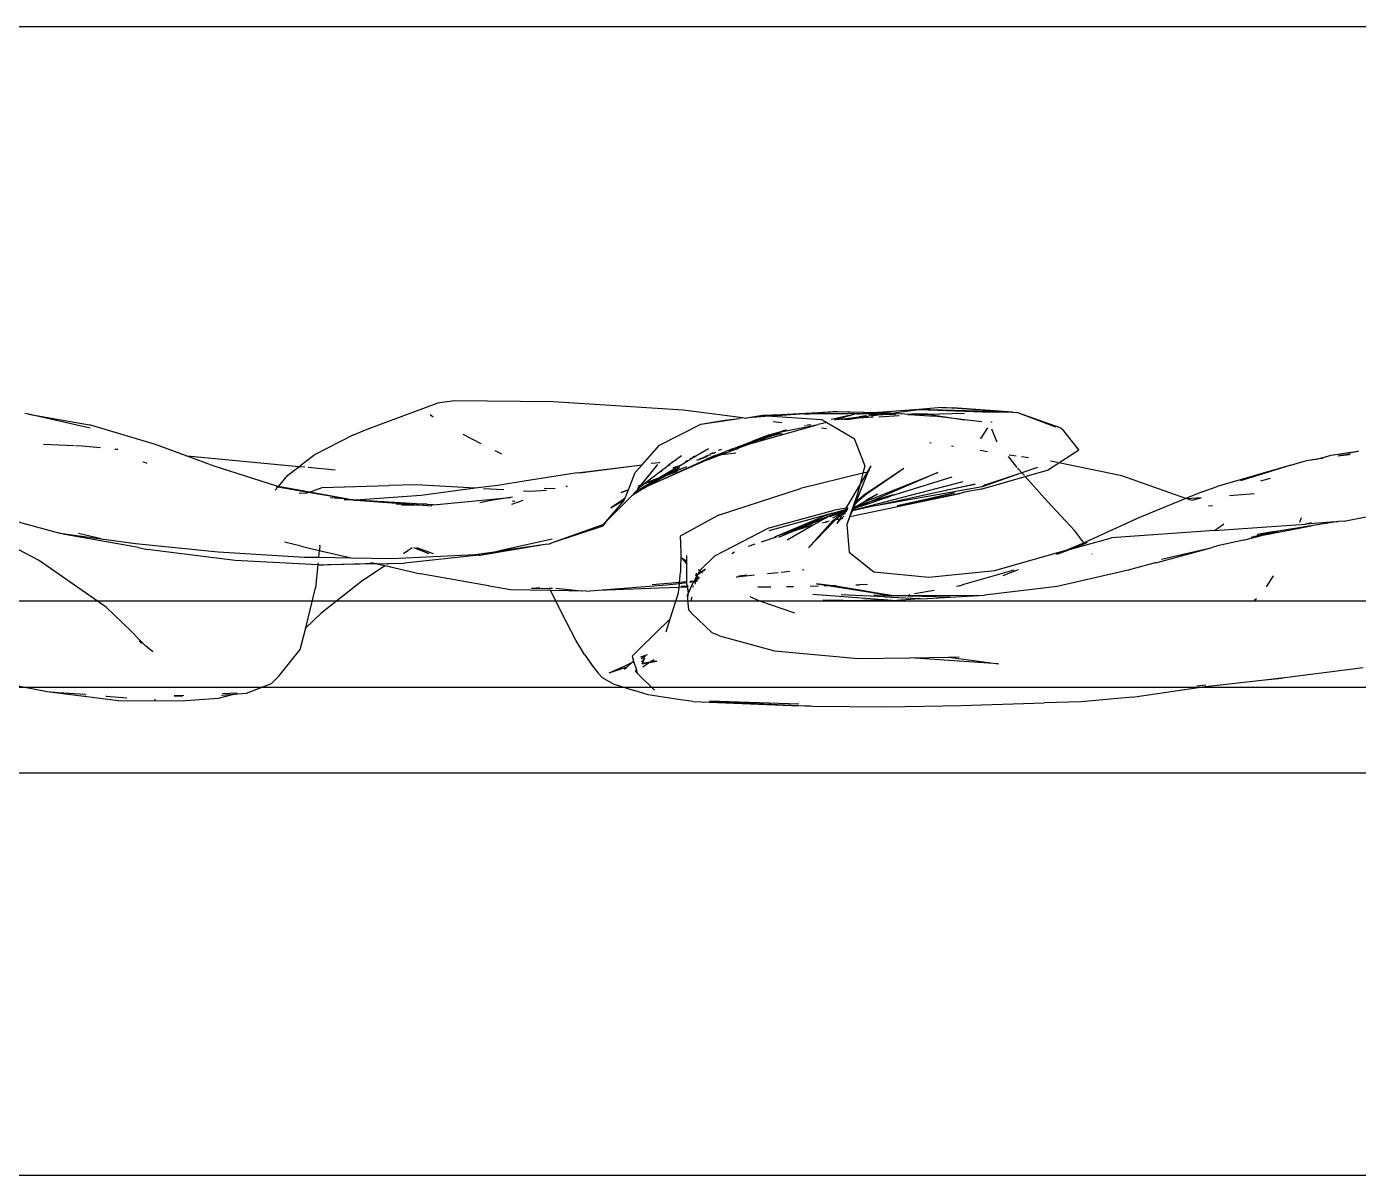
# Model space of a CAD drawing. Header units: millimetres. Extents: x -41292 to 298682, y -22072 to 33155.
# Drawn here: x 30328.4 to 30560.3, y -13759.4 to -13559.4 of the extents above; entities that cross this region are included whole.
import ezdxf

# ---------------------------------------------------------------- set-up
doc = ezdxf.new("R2010")
doc.units = ezdxf.units.MM
doc.layers.add('창호', color=4, linetype='Continuous')
doc.layers.add('틀', color=8, linetype='Continuous')

# ---------------------------------------------------------------- blocks, each defined once
blk = doc.blocks.new('rmfnasesx')
for p, q in [((57866.24, 1887.84), (57863.16, 1887.47)), ((57883.35, 1887.69), (57866.24, 1887.84)), ((57791.98, 1885.53), (57791.35, 1885.67)), ((57791.98, 1885.53), (57802.64, 1883.71)), ((57802.72, 1883.11), (57791.98, 1885.53)), ((57850.95, 1882.91), (57863.16, 1887.47)), ((57906.01, 1886.21), (57883.35, 1887.69)), ((57916.37, 1884.88), (57906.01, 1886.21)), ((57919.8, 1885.35), (57923.01, 1885.5)), ((57920.9, 1885.27), (57923.01, 1885.5)), ((57932.79, 1886), (57921.5, 1885.22)), ((57923.01, 1885.5), (57932.79, 1886)), ((57933.21, 1885.66), (57927.21, 1885.55)), ((57927.21, 1885.55), (57928.98, 1885.65)), ((57928.98, 1885.65), (57934.57, 1885.73)), ((57928.98, 1885.65), (57933.21, 1885.66)), ((57935.73, 1885.51), (57931.78, 1884.62)), ((57935.73, 1885.51), (57932.63, 1884.62)), ((57932.79, 1886), (57939.86, 1885.83)), ((57933.21, 1885.66), (57934.71, 1885.67)), ((57934.71, 1885.67), (57934.79, 1885.69)), ((57935.03, 1885.66), (57934.79, 1885.69)), ((57934.94, 1885.73), (57935.74, 1885.63)), ((57935.88, 1885.53), (57935.73, 1885.51)), ((57935.74, 1885.63), (57937.35, 1885.68)), ((57936.63, 1885.61), (57935.74, 1885.63)), ((57936.34, 1885.56), (57936.27, 1885.57)), ((57936.34, 1885.56), (57936.63, 1885.61)), ((57936.85, 1885.6), (57936.63, 1885.61)), ((57939.95, 1885.7), (57936.85, 1885.6)), ((57936.85, 1885.6), (57937.35, 1885.68)), ((57939.88, 1885.5), (57936.85, 1885.6)), ((57937.48, 1885.7), (57937.35, 1885.68)), ((57938.64, 1885.78), (57937.48, 1885.7)), ((57937.48, 1885.7), (57937.97, 1885.69)), ((57937.97, 1885.69), (57938.02, 1885.69)), ((57938.02, 1885.69), (57939.03, 1885.77)), ((57939.03, 1885.77), (57938.64, 1885.78)), ((57939.15, 1885.77), (57939.03, 1885.77)), ((57939.28, 1885.78), (57939.15, 1885.77)), ((57939.31, 1885.79), (57939.28, 1885.78)), ((57939.43, 1885.79), (57939.31, 1885.79)), ((57939.86, 1885.83), (57939.43, 1885.79)), ((57939.88, 1885.5), (57939.79, 1885.46)), ((57939.94, 1885.83), (57939.86, 1885.83)), ((57939.92, 1885.51), (57939.88, 1885.5)), ((57939.92, 1885.51), (57940.13, 1885.5)), ((57947.01, 1886.36), (57939.94, 1885.83)), ((57940.81, 1885.81), (57939.94, 1885.83)), ((57941.02, 1885.64), (57939.95, 1885.7)), ((57940.13, 1885.5), (57941.02, 1885.64)), ((57940.32, 1885.46), (57940.13, 1885.5)), ((57940.32, 1885.46), (57940.48, 1885.49)), ((57940.48, 1885.49), (57940.57, 1885.47)), ((57940.57, 1885.47), (57940.69, 1885.48)), ((57940.78, 1885.48), (57940.69, 1885.48)), ((57940.78, 1885.48), (57941.17, 1885.63)), ((57942.09, 1885.72), (57940.81, 1885.81)), ((57941.83, 1885.6), (57940.97, 1885.47)), ((57942.45, 1885.5), (57940.97, 1885.47)), ((57941.17, 1885.63), (57941.02, 1885.64)), ((57941.27, 1885.63), (57941.17, 1885.63)), ((57941.44, 1885.69), (57941.27, 1885.63)), ((57941.41, 1885.62), (57941.27, 1885.63)), ((57941.54, 1885.67), (57941.41, 1885.62)), ((57941.64, 1885.65), (57941.54, 1885.67)), ((57941.64, 1885.65), (57941.83, 1885.6)), ((57941.83, 1885.6), (57941.86, 1885.6)), ((57941.86, 1885.6), (57941.91, 1885.6)), ((57941.91, 1885.6), (57941.96, 1885.59)), ((57942.09, 1885.72), (57942.24, 1885.74)), ((57942.24, 1885.74), (57947.01, 1886.36)), ((57942.24, 1885.74), (57944.07, 1885.59)), ((57942.54, 1885.49), (57942.45, 1885.5)), ((57945.12, 1885.51), (57944.07, 1885.59)), ((57946.38, 1885.57), (57945.12, 1885.51)), ((57945.12, 1885.51), (57946.31, 1885.43)), ((57946.31, 1885.43), (57948.52, 1885.55)), ((57948.52, 1885.55), (57946.38, 1885.57)), ((57951.04, 1886.69), (57947.01, 1886.36)), ((57963.4, 1885.88), (57947.01, 1886.36)), ((57947.01, 1886.36), (57958.2, 1885.96)), ((57948.52, 1885.55), (57954.97, 1885.7)), ((57948.52, 1885.55), (57955.02, 1884.58)), ((57963.4, 1885.88), (57951.04, 1886.69)), ((57951.04, 1886.69), (57952.95, 1886.67)), ((57963.4, 1885.88), (57952.95, 1886.67)), ((57958.2, 1885.96), (57963.4, 1885.88)), ((57963.4, 1885.88), (57964.24, 1885.85)), ((57964.24, 1885.85), (57970.85, 1883.36)), ((57964.24, 1885.85), (57971.78, 1883.16)), ((57814.13, 1880.24), (57802.64, 1883.71)), ((57861.95, 1885.46), (57862.44, 1885.05)), ((57901.89, 1880.14), (57909.05, 1883.78)), ((57909.05, 1883.78), (57915.75, 1884.76)), ((57909.05, 1883.78), (57913.26, 1884.47)), ((57913.26, 1884.47), (57915.75, 1884.76)), ((57916.37, 1884.88), (57915.75, 1884.76)), ((57916.6, 1884.85), (57916.37, 1884.88)), ((57916.6, 1884.85), (57917.35, 1884.94)), ((57917.01, 1884.8), (57916.95, 1884.81)), ((57917.35, 1884.94), (57919.8, 1885.35)), ((57917.35, 1884.94), (57919.51, 1885.12)), ((57918.01, 1880.49), (57929.52, 1883.76)), ((57919.51, 1885.12), (57920.9, 1885.27)), ((57921.5, 1885.22), (57919.51, 1885.12)), ((57919.8, 1885.35), (57920.9, 1885.27)), ((57920.9, 1885.27), (57921.5, 1885.22)), ((57921.5, 1885.22), (57930.08, 1884.61)), ((57923.16, 1884.01), (57921.68, 1884.2)), ((57923.33, 1882.51), (57929.52, 1883.76)), ((57927.27, 1883.49), (57927.12, 1883.51)), ((57927.96, 1883.67), (57927.47, 1883.54)), ((57927.96, 1883.67), (57928.07, 1883.69)), ((57928.07, 1883.69), (57928.25, 1883.73)), ((57930.99, 1884.08), (57929.52, 1883.76)), ((57930.08, 1884.61), (57930.99, 1884.08)), ((57930.99, 1884.08), (57935.8, 1881.31)), ((57932.34, 1884.62), (57932.52, 1884.62)), ((57932.52, 1884.62), (57932.58, 1884.64)), ((57932.63, 1884.62), (57932.58, 1884.64)), ((57932.63, 1884.62), (57934.33, 1884.8)), ((57933.51, 1884.62), (57934.33, 1884.8)), ((57934.06, 1884.63), (57935.6, 1884.87)), ((57934.33, 1884.8), (57934.39, 1884.81)), ((57934.39, 1884.81), (57936.65, 1885.1)), ((57934.39, 1884.81), (57937, 1885.09)), ((57934.39, 1884.81), (57935.6, 1884.87)), ((57934.53, 1884.62), (57934.43, 1884.63)), ((57934.53, 1884.62), (57936.55, 1884.92)), ((57935.98, 1884.89), (57934.53, 1884.62)), ((57935.6, 1884.87), (57936.65, 1885.1)), ((57935.6, 1884.87), (57935.98, 1884.89)), ((57937, 1885.09), (57935.98, 1884.89)), ((57935.98, 1884.89), (57936.55, 1884.92)), ((57936.55, 1884.92), (57938.28, 1885.17)), ((57936.55, 1884.92), (57939.06, 1885.05)), ((57936.65, 1885.1), (57937.76, 1885.25)), ((57937.73, 1885.25), (57936.65, 1885.1)), ((57937, 1885.09), (57937.44, 1885.13)), ((57937.76, 1885.25), (57937.44, 1885.13)), ((57938.06, 1885.2), (57937.76, 1885.25)), ((57938.45, 1885.3), (57938.32, 1885.32)), ((57939.05, 1885.41), (57938.45, 1885.3)), ((57938.86, 1885.25), (57938.72, 1885.27)), ((57938.86, 1885.25), (57940.32, 1885.46)), ((57939.13, 1885.42), (57939.05, 1885.41)), ((57939.36, 1885.45), (57939.13, 1885.42)), ((57939.79, 1885.46), (57939.36, 1885.45)), ((57940.08, 1885.1), (57943.6, 1885.29)), ((57940.97, 1885.47), (57940.78, 1885.48)), ((57942.96, 1885.41), (57940.97, 1885.47)), ((57946.31, 1885.43), (57949.78, 1885.19)), ((57955.02, 1884.58), (57949.78, 1885.19)), ((57958.01, 1884.2), (57955.02, 1884.58)), ((57958.99, 1883.17), (57957.84, 1881.38)), ((57959.65, 1884.21), (57959.57, 1884.09)), ((57959.74, 1884.08), (57959.78, 1884.19)), ((57971.97, 1882.93), (57971.78, 1883.16)), ((57848.49, 1881.89), (57841.66, 1878.39)), ((57848.49, 1881.89), (57850.95, 1882.91)), ((57867.61, 1882.05), (57870.78, 1880.44)), ((57920.95, 1881.6), (57915.38, 1879.79)), ((57922.18, 1882.19), (57917.96, 1880.78)), ((57920.97, 1881.93), (57917.96, 1880.78)), ((57920.95, 1881.6), (57919.41, 1881.02)), ((57920.95, 1881.6), (57922.86, 1882.33)), ((57923.03, 1882.14), (57920.95, 1881.6)), ((57920.97, 1881.93), (57921.23, 1881.98)), ((57921.23, 1881.98), (57921.4, 1882.03)), ((57921.4, 1882.03), (57923.48, 1882.65)), ((57921.4, 1882.03), (57922.18, 1882.19)), ((57922.18, 1882.19), (57922.65, 1882.34)), ((57923.48, 1882.65), (57922.65, 1882.34)), ((57922.65, 1882.34), (57923.33, 1882.51)), ((57923.03, 1882.14), (57923.21, 1882.2)), ((57923.33, 1882.51), (57923.84, 1882.74)), ((57923.84, 1882.74), (57923.48, 1882.65)), ((57923.84, 1882.74), (57924.06, 1882.79)), ((57930.98, 1883.01), (57930.07, 1883.13)), ((57935.8, 1881.31), (57937.65, 1876.56)), ((57957.84, 1881.38), (57957.64, 1881.3)), ((57960.63, 1880.76), (57959.73, 1882.91)), ((57971.97, 1882.93), (57972.04, 1882.9)), ((57974.65, 1879.64), (57972.04, 1882.9)), ((57799.96, 1880.01), (57794.6, 1880.24)), ((57801.34, 1879.95), (57800.16, 1880)), ((57804.52, 1879.65), (57801.34, 1879.95)), ((57807.52, 1879.37), (57807.02, 1879.41)), ((57819.64, 1878.23), (57814.13, 1880.24)), ((57873.2, 1879.21), (57874.35, 1878.62)), ((57898.86, 1876.73), (57901.89, 1880.14)), ((57908.23, 1878.26), (57910.4, 1879.55)), ((57911.23, 1878.69), (57910.67, 1878.58)), ((57910.99, 1878.73), (57911.08, 1878.78)), ((57911.08, 1878.78), (57911.49, 1878.82)), ((57911.62, 1878.88), (57911.49, 1878.82)), ((57911.62, 1878.36), (57913.51, 1879.08)), ((57911.97, 1878.4), (57913.51, 1879.08)), ((57912.15, 1879.27), (57912.75, 1879.45)), ((57915.28, 1879.46), (57912.71, 1878.49)), ((57912.71, 1878.49), (57915.17, 1878.8)), ((57913.92, 1879.24), (57913.51, 1879.08)), ((57914.58, 1879.49), (57913.92, 1879.24)), ((57913.92, 1879.24), (57915.28, 1879.46)), ((57914.58, 1879.49), (57915.38, 1879.79)), ((57915.44, 1879.66), (57914.58, 1879.49)), ((57915.28, 1879.46), (57915.31, 1879.48)), ((57918.01, 1880.49), (57915.31, 1879.48)), ((57915.31, 1879.48), (57915.66, 1879.54)), ((57915.38, 1879.79), (57917.96, 1880.78)), ((57915.38, 1879.79), (57918.01, 1880.49)), ((57949.21, 1880.51), (57948.97, 1880.55)), ((57953.09, 1879.92), (57952.73, 1879.97)), ((57959.02, 1879.01), (57957.7, 1879.21)), ((57960.7, 1880.66), (57960.63, 1880.76)), ((57971.42, 1877.08), (57974.93, 1879.35)), ((57974.93, 1879.35), (57974.65, 1879.64)), ((58018.87, 1878.4), (58023.5, 1879.1)), ((58020.03, 1878.26), (58021.98, 1878.54)), ((58021.98, 1878.54), (58020.31, 1878.35)), ((58021.61, 1878.73), (58023.5, 1879.1)), ((58023.31, 1879), (58021.61, 1878.73)), ((58022.14, 1878.6), (58021.98, 1878.54)), ((58023.5, 1879.1), (58023.66, 1879.13)), ((57811.91, 1877.23), (57812.39, 1877.1)), ((57812.39, 1877.1), (57812.57, 1877.03)), ((57819.64, 1878.23), (57819.3, 1878.26)), ((57824.34, 1876.51), (57819.64, 1878.23)), ((57839.08, 1876.39), (57819.64, 1878.23)), ((57835.24, 1873.01), (57824.34, 1876.51)), ((57837.13, 1874.9), (57839.08, 1876.39)), ((57839.08, 1876.39), (57839.48, 1876.7)), ((57840.12, 1876.3), (57839.08, 1876.39)), ((57839.48, 1876.7), (57841.66, 1878.39)), ((57845.42, 1875.8), (57840.69, 1876.24)), ((57887.55, 1875.35), (57898.86, 1876.73)), ((57887.93, 1875.34), (57898.86, 1876.73)), ((57897.66, 1875.39), (57898.86, 1876.73)), ((57898.42, 1872.83), (57901.57, 1876.78)), ((57898.72, 1873.28), (57901.57, 1876.78)), ((57899.59, 1872.96), (57905.35, 1876.54)), ((57900.41, 1876.93), (57900.49, 1876.99)), ((57900.49, 1876.99), (57901.88, 1877.12)), ((57901.56, 1873.81), (57909.09, 1877.13)), ((57901.56, 1873.81), (57907.56, 1876.56)), ((57901.76, 1875.37), (57903.36, 1876.59)), ((57901.88, 1877.12), (57901.94, 1877.18)), ((57905.35, 1876.54), (57902.18, 1874.65)), ((57903.36, 1876.59), (57903.46, 1876.67)), ((57903.36, 1876.59), (57903.62, 1876.66)), ((57904.46, 1877.43), (57903.46, 1876.67)), ((57903.46, 1876.67), (57903.73, 1876.75)), ((57903.96, 1875.35), (57906.62, 1876.4)), ((57904.28, 1876.21), (57904.17, 1876.16)), ((57905.35, 1876.54), (57904.28, 1876.21)), ((57904.52, 1877.47), (57904.46, 1877.43)), ((57904.49, 1877.45), (57904.46, 1877.43)), ((57904.49, 1877.45), (57904.52, 1877.47)), ((57904.54, 1877.41), (57904.49, 1877.45)), ((57904.52, 1877.47), (57904.77, 1877.66)), ((57904.52, 1877.47), (57904.6, 1877.46)), ((57904.6, 1877.46), (57904.63, 1877.48)), ((57904.77, 1877.66), (57904.86, 1877.68)), ((57904.86, 1877.68), (57905.68, 1878.35)), ((57905.35, 1876.54), (57906.98, 1877.51)), ((57906.38, 1877.36), (57906.98, 1877.51)), ((57906.98, 1877.51), (57907.52, 1877.83)), ((57907.2, 1877.81), (57907.12, 1877.76)), ((57907.2, 1877.81), (57907.23, 1877.79)), ((57907.23, 1877.79), (57907.32, 1877.82)), ((57907.32, 1877.82), (57907.52, 1877.83)), ((57907.89, 1878.05), (57907.52, 1877.83)), ((57907.89, 1878.05), (57907.53, 1877.98)), ((57907.56, 1876.56), (57910.93, 1878.1)), ((57909.09, 1877.13), (57907.56, 1876.56)), ((57908.07, 1878.16), (57907.72, 1878.09)), ((57907.89, 1878.05), (57908.07, 1878.16)), ((57907.94, 1878.21), (57908.23, 1878.26)), ((57908.07, 1878.16), (57908.23, 1878.26)), ((57909.81, 1877.99), (57908.31, 1877.5)), ((57910.11, 1878.16), (57908.78, 1877.72)), ((57912.71, 1878.49), (57909.09, 1877.13)), ((57909.09, 1877.13), (57911.97, 1878.4)), ((57909.61, 1878.1), (57909.64, 1878.11)), ((57909.64, 1878.11), (57910.11, 1878.16)), ((57910.01, 1878.28), (57910.82, 1878.49)), ((57910.11, 1878.16), (57910.18, 1878.17)), ((57910.18, 1878.17), (57910.26, 1878.21)), ((57911.62, 1878.36), (57910.93, 1878.1)), ((57911.62, 1878.36), (57911.97, 1878.4)), ((57911.97, 1878.4), (57912.71, 1878.49)), ((57937.65, 1876.56), (57937.3, 1875.26)), ((57938.68, 1876.57), (57938.02, 1875.44)), ((57938.28, 1875.5), (57938.68, 1876.57)), ((57964.18, 1876.26), (57962.66, 1878.19)), ((57963.97, 1878.25), (57962.79, 1878.43)), ((57966.11, 1877.92), (57964.9, 1878.11)), ((57967.69, 1876.24), (57965, 1875.31)), ((57969.43, 1875.8), (57971.42, 1877.08)), ((57970.85, 1877.2), (57969.94, 1877.34)), ((57971.22, 1877.12), (57970.85, 1877.2)), ((57982.4, 1874.79), (57971.42, 1877.08)), ((58011.84, 1876.65), (57998.98, 1872.94)), ((58011.84, 1876.65), (58003.05, 1873.92)), ((58011.84, 1876.65), (58014.57, 1877.49)), ((58014.57, 1877.49), (58017.05, 1877.9)), ((58014.57, 1877.49), (58016.61, 1877.78)), ((58016.76, 1877.8), (58017.39, 1877.89)), ((58017.05, 1877.9), (58018.87, 1878.4)), ((58017.68, 1877.99), (58017.05, 1877.9)), ((57835.51, 1872.96), (57837.13, 1874.9)), ((57887.55, 1875.35), (57878.29, 1873.85)), ((57896.47, 1872.39), (57897.66, 1875.39)), ((57901.62, 1874.32), (57897.66, 1871.96)), ((57901.62, 1874.32), (57899.14, 1873.38)), ((57899.33, 1873.52), (57901.76, 1875.37)), ((57899.33, 1873.52), (57902.18, 1874.65)), ((57902.99, 1874.83), (57899.62, 1872.93)), ((57902.18, 1874.65), (57901.62, 1874.32)), ((57902.26, 1875.53), (57901.76, 1875.37)), ((57903.11, 1874.88), (57902.99, 1874.83)), ((57904.95, 1875.57), (57903.11, 1874.88)), ((57903.87, 1875.32), (57903.11, 1874.88)), ((57903.87, 1875.32), (57903.96, 1875.35)), ((57905.42, 1876.17), (57903.96, 1875.35)), ((57937.3, 1875.26), (57926.42, 1872.62)), ((57936.1, 1870.28), (57938.24, 1875.49)), ((57938.02, 1875.44), (57936.8, 1873.37)), ((57937.3, 1875.26), (57936.8, 1873.37)), ((57938.02, 1875.44), (57937.3, 1875.26)), ((57937.42, 1871.45), (57944.44, 1876.15)), ((57937.58, 1870.29), (57950.34, 1875.4)), ((57937.9, 1871.65), (57944.44, 1876.15)), ((57938.08, 1875.45), (57938.02, 1875.44)), ((57938.28, 1875.5), (57938.24, 1875.49)), ((57950.34, 1875.4), (57938.51, 1870.25)), ((57952.79, 1874.6), (57942.1, 1871.25)), ((57957.9, 1872.5), (57965.55, 1874.69)), ((57965, 1875.31), (57958.04, 1872.9)), ((57965, 1875.31), (57958.69, 1873.21)), ((57964.42, 1875.96), (57964.29, 1876.13)), ((57965, 1875.31), (57964.42, 1875.96)), ((57965.42, 1874.84), (57965, 1875.31)), ((57965.55, 1874.69), (57969.43, 1875.8)), ((57969.43, 1870.34), (57965.55, 1874.69)), ((57993.53, 1870.87), (57982.4, 1874.79)), ((58008.2, 1874.35), (58006.55, 1873.88)), ((57834.97, 1872.32), (57835.39, 1872.82)), ((57835.39, 1872.82), (57835.13, 1872.86)), ((57835.51, 1872.96), (57835.24, 1873.01)), ((57835.39, 1872.82), (57835.51, 1872.96)), ((57840.71, 1871.91), (57835.39, 1872.82)), ((57840.9, 1871.97), (57835.51, 1872.96)), ((57840.36, 1871.78), (57839.14, 1871.72)), ((57840.36, 1871.78), (57840.71, 1871.91)), ((57840.71, 1871.91), (57840.9, 1871.97)), ((57847.68, 1870.72), (57840.71, 1871.91)), ((57840.9, 1871.97), (57843.15, 1872.77)), ((57847.68, 1870.72), (57840.9, 1871.97)), ((57843.15, 1872.77), (57854.77, 1873.12)), ((57859.55, 1873.21), (57854.77, 1873.12)), ((57869.77, 1872.63), (57859.55, 1873.21)), ((57869.77, 1872.63), (57860.36, 1871.4)), ((57873.65, 1873.1), (57869.77, 1872.63)), ((57874.75, 1872.35), (57871.23, 1872.55)), ((57874.08, 1873.2), (57873.65, 1873.1)), ((57874.1, 1873.17), (57873.65, 1873.1)), ((57878.29, 1873.85), (57874.08, 1873.2)), ((57879.34, 1872.09), (57878.2, 1872.15)), ((57882.17, 1872.26), (57879.34, 1872.09)), ((57883.72, 1872.56), (57881.82, 1872.62)), ((57885.58, 1873.06), (57885.79, 1872.96)), ((57895.22, 1871.9), (57896.47, 1872.39)), ((57896.46, 1872.37), (57895.22, 1871.9)), ((57895.91, 1871), (57896.46, 1872.37)), ((57896.46, 1872.37), (57896.47, 1872.39)), ((57897.24, 1871.52), (57898.82, 1872.49)), ((57897.54, 1871.83), (57897.24, 1871.52)), ((57898.82, 1872.49), (57897.54, 1871.83)), ((57897.54, 1871.83), (57897.66, 1871.96)), ((57897.66, 1871.96), (57897.96, 1872.26)), ((57897.96, 1872.26), (57898.42, 1872.83)), ((57898.24, 1872.7), (57897.96, 1872.26)), ((57898.06, 1872.56), (57898.24, 1872.7)), ((57898.45, 1872.95), (57898.09, 1872.69)), ((57898.65, 1873.19), (57898.2, 1873.03)), ((57898.22, 1873.09), (57898.72, 1873.28)), ((57898.24, 1872.7), (57898.45, 1872.95)), ((57898.24, 1872.7), (57898.42, 1872.83)), ((57898.42, 1872.83), (57899.14, 1873.38)), ((57898.45, 1872.95), (57898.65, 1873.19)), ((57898.65, 1873.19), (57898.72, 1873.28)), ((57898.82, 1872.49), (57899.13, 1872.68)), ((57899.13, 1872.68), (57899.59, 1872.96)), ((57899.62, 1872.93), (57899.13, 1872.68)), ((57899.14, 1873.38), (57899.33, 1873.52)), ((57899.62, 1872.93), (57901.56, 1873.81)), ((57912.13, 1867.94), (57926.42, 1872.62)), ((57936.8, 1873.37), (57934.34, 1869.19)), ((57935.05, 1867.72), (57954.18, 1871.75)), ((57954.68, 1873.75), (57935.48, 1868.78)), ((57936.8, 1873.37), (57936.3, 1871.47)), ((57936.46, 1870.43), (57937.9, 1871.65)), ((57936.74, 1870.73), (57937.9, 1871.65)), ((57937.9, 1871.65), (57937.42, 1871.45)), ((57939.85, 1871.64), (57937.58, 1870.29)), ((57939.85, 1871.64), (57937.92, 1870.6)), ((57956.87, 1873.33), (57939.48, 1869.59)), ((57958.04, 1872.9), (57939.48, 1869.59)), ((57943.26, 1869.62), (57953.26, 1871.85)), ((57953.26, 1871.85), (57943.79, 1869.66)), ((57954.18, 1871.75), (57943.79, 1869.66)), ((57951.7, 1872.29), (57956.87, 1873.33)), ((57955.31, 1871.99), (57954.18, 1871.75)), ((57957.9, 1872.5), (57955.31, 1871.99)), ((57958.63, 1873.21), (57958.04, 1872.9)), ((57958.69, 1873.21), (57958.63, 1873.21)), ((57996.37, 1872.04), (57993.53, 1870.87)), ((57996.37, 1872.04), (57998.98, 1872.94)), ((58005.42, 1871.69), (58001.12, 1871.35)), ((57845.45, 1870.89), (57844.56, 1870.95)), ((57845.45, 1870.89), (57845.38, 1870.83)), ((57847.68, 1870.72), (57845.45, 1870.89)), ((57847.11, 1870.58), (57847.02, 1870.6)), ((57848.21, 1870.6), (57847.11, 1870.58)), ((57847.75, 1870.71), (57847.68, 1870.72)), ((57848.24, 1870.62), (57847.75, 1870.71)), ((57848.24, 1870.62), (57848.21, 1870.6)), ((57848.41, 1870.61), (57848.24, 1870.62)), ((57848.45, 1870.61), (57848.41, 1870.61)), ((57848.51, 1870.59), (57848.45, 1870.61)), ((57848.66, 1870.58), (57848.51, 1870.59)), ((57849.05, 1870.62), (57848.66, 1870.58)), ((57848.66, 1870.58), (57849, 1870.57)), ((57860.36, 1871.4), (57849, 1870.57)), ((57849, 1870.57), (57858.4, 1869.86)), ((57860.57, 1869.85), (57849, 1870.57)), ((57856.31, 1869.83), (57856.03, 1869.86)), ((57858.4, 1869.86), (57856.31, 1869.83)), ((57856.96, 1869.77), (57860.02, 1869.74)), ((57858.4, 1869.86), (57860.02, 1869.74)), ((57860.02, 1869.74), (57862.25, 1869.57)), ((57861.42, 1869.86), (57860.57, 1869.85)), ((57862.15, 1869.76), (57860.57, 1869.85)), ((57862.51, 1869.77), (57862.15, 1869.76)), ((57862.51, 1869.77), (57875.8, 1871.03)), ((57872.57, 1870.5), (57870.57, 1870.13)), ((57875.8, 1871.03), (57872.57, 1870.5)), ((57875.8, 1871.03), (57875.94, 1871.05)), ((57876.28, 1871.11), (57875.94, 1871.05)), ((57876.14, 1869.88), (57878.15, 1870.56)), ((57876.24, 1870.39), (57876.55, 1870.47)), ((57876.6, 1870.38), (57876.71, 1870.41)), ((57892.19, 1866.4), (57895.7, 1870.48)), ((57892.78, 1867), (57897.24, 1871.52)), ((57892.78, 1867), (57895.7, 1870.48)), ((57893.43, 1869.21), (57895.91, 1871)), ((57895.84, 1870.83), (57893.43, 1869.21)), ((57893.43, 1869.21), (57895.74, 1870.61)), ((57895.7, 1870.48), (57895.74, 1870.61)), ((57895.74, 1870.61), (57895.84, 1870.83)), ((57895.84, 1870.83), (57895.91, 1871)), ((57934.76, 1869.25), (57934.34, 1869.19)), ((57936.3, 1871.47), (57934.48, 1866.34)), ((57938.78, 1869.47), (57935.46, 1868.73)), ((57936.54, 1869.4), (57935.56, 1868.97)), ((57935.63, 1869.13), (57935.93, 1869.87)), ((57936.26, 1869.5), (57935.63, 1869.13)), ((57935.63, 1869.13), (57936.54, 1869.4)), ((57936.46, 1870.43), (57935.93, 1869.87)), ((57935.93, 1869.87), (57936, 1870.04)), ((57936, 1870.04), (57936.46, 1870.43)), ((57936, 1870.04), (57936.06, 1870.19)), ((57936.06, 1870.19), (57936.74, 1870.73)), ((57936.06, 1870.19), (57936.1, 1870.28)), ((57937.42, 1871.45), (57936.1, 1870.28)), ((57937.11, 1869.64), (57936.26, 1869.5)), ((57936.48, 1869.63), (57936.26, 1869.5)), ((57936.74, 1870.73), (57936.46, 1870.43)), ((57937.58, 1870.29), (57936.48, 1869.63)), ((57938.51, 1870.25), (57936.48, 1869.63)), ((57936.54, 1869.4), (57937.45, 1869.7)), ((57937.11, 1869.64), (57936.54, 1869.4)), ((57937.42, 1871.45), (57936.74, 1870.73)), ((57938.51, 1870.25), (57937.11, 1869.64)), ((57937.45, 1869.7), (57937.11, 1869.64)), ((57937.64, 1869.73), (57937.45, 1869.7)), ((57937.64, 1869.73), (57942.1, 1871.25)), ((57942.57, 1871.49), (57938.51, 1870.25)), ((57939.48, 1869.59), (57938.78, 1869.47)), ((57943.79, 1869.66), (57943.66, 1869.65)), ((57969.43, 1870.34), (57974.2, 1865.2)), ((57993.53, 1870.87), (57985.47, 1867.54)), ((57993.77, 1870.79), (57993.53, 1870.87)), ((57996.21, 1870.97), (57993.77, 1870.79)), ((57994.59, 1870.49), (57993.77, 1870.79)), ((57996.07, 1870.91), (57994.59, 1870.49)), ((57997.51, 1869.59), (57998.16, 1869.62)), ((57787.42, 1867.57), (57797.45, 1864.84)), ((57892.04, 1866.12), (57892.78, 1867)), ((57892.19, 1866.4), (57892.78, 1867)), ((57912.13, 1867.94), (57905.48, 1864.31)), ((57920.95, 1865.29), (57931.9, 1868.3)), ((57920.97, 1865.76), (57932.27, 1868.84)), ((57921.98, 1864.19), (57930.91, 1867.95)), ((57930.85, 1867.5), (57925.08, 1865.1)), ((57930.91, 1867.95), (57927.52, 1866.34)), ((57927.52, 1866.34), (57931.4, 1867.82)), ((57932.09, 1867.02), (57927.81, 1862.27)), ((57928.8, 1866.33), (57930.85, 1867.5)), ((57930.7, 1866.8), (57931.42, 1866.95)), ((57930.85, 1867.5), (57931.4, 1867.82)), ((57930.91, 1867.95), (57931.01, 1867.97)), ((57931.01, 1867.97), (57931.06, 1867.98)), ((57931.06, 1867.98), (57931.1, 1868)), ((57931.3, 1868.06), (57931.1, 1868)), ((57932.16, 1868.29), (57931.3, 1868.06)), ((57931.4, 1867.82), (57931.41, 1867.86)), ((57931.59, 1867.89), (57931.41, 1867.86)), ((57931.54, 1867.72), (57931.5, 1867.75)), ((57931.54, 1867.72), (57931.57, 1867.74)), ((57931.57, 1867.74), (57931.91, 1867.85)), ((57931.59, 1867.89), (57932.84, 1868.41)), ((57932.6, 1868.11), (57931.59, 1867.89)), ((57931.9, 1868.3), (57932.56, 1868.44)), ((57933.63, 1868.3), (57931.91, 1867.85)), ((57931.91, 1867.85), (57932.6, 1868.11)), ((57933.63, 1868.3), (57932, 1867.42)), ((57932.09, 1867.02), (57932.28, 1867.13)), ((57932.54, 1867.12), (57932.09, 1867.02)), ((57932.14, 1866.76), (57932.09, 1867.02)), ((57932.54, 1867.12), (57932.14, 1866.76)), ((57932.56, 1868.44), (57932.16, 1868.29)), ((57932.84, 1868.41), (57932.16, 1868.29)), ((57934.34, 1869.19), (57932.27, 1868.84)), ((57932.28, 1867.13), (57933.83, 1868.4)), ((57933.13, 1867.64), (57932.28, 1867.13)), ((57932.28, 1867.13), (57932.64, 1867.21)), ((57933.21, 1867.26), (57932.54, 1867.12)), ((57932.64, 1867.21), (57932.54, 1867.12)), ((57934.14, 1868.91), (57932.56, 1868.44)), ((57932.56, 1868.44), (57933.35, 1868.6)), ((57932.6, 1868.11), (57933.93, 1868.49)), ((57932.64, 1867.21), (57932.67, 1867.21)), ((57933.13, 1867.64), (57932.67, 1867.21)), ((57932.67, 1867.21), (57933.26, 1867.34)), ((57933.54, 1867.33), (57932.78, 1866.53)), ((57933.21, 1867.26), (57932.78, 1866.53)), ((57932.91, 1868.42), (57932.84, 1868.41)), ((57932.93, 1868.43), (57932.91, 1868.42)), ((57932.93, 1868.43), (57934.06, 1868.7)), ((57934.01, 1868.62), (57932.93, 1868.43)), ((57932.93, 1868.43), (57933.35, 1868.6)), ((57933.27, 1867.72), (57933.13, 1867.64)), ((57933.26, 1867.34), (57933.21, 1867.26)), ((57933.54, 1867.33), (57933.21, 1867.26)), ((57933.6, 1867.92), (57933.26, 1867.34)), ((57933.26, 1867.34), (57933.61, 1867.41)), ((57933.69, 1868.08), (57933.27, 1867.72)), ((57933.6, 1867.92), (57933.27, 1867.72)), ((57933.35, 1868.6), (57934.14, 1868.91)), ((57933.35, 1868.6), (57934.06, 1868.7)), ((57933.61, 1867.41), (57933.54, 1867.33)), ((57933.76, 1867.38), (57933.54, 1867.33)), ((57934.26, 1868.31), (57933.6, 1867.92)), ((57933.69, 1868.08), (57933.6, 1867.92)), ((57933.99, 1867.81), (57933.61, 1867.41)), ((57933.61, 1867.41), (57933.8, 1867.45)), ((57933.83, 1868.4), (57933.63, 1868.3)), ((57933.69, 1868.08), (57934.5, 1868.77)), ((57933.77, 1868.2), (57933.69, 1868.08)), ((57934.59, 1868.94), (57933.77, 1868.2)), ((57933.93, 1868.49), (57933.77, 1868.2)), ((57933.83, 1868.4), (57933.93, 1868.49)), ((57933.93, 1868.49), (57933.96, 1868.54)), ((57933.96, 1868.54), (57934.01, 1868.55)), ((57934.06, 1868.7), (57934.01, 1868.62)), ((57934.12, 1868.64), (57934.01, 1868.62)), ((57934.01, 1868.55), (57934.12, 1868.64)), ((57934.01, 1868.62), (57934.01, 1868.55)), ((57934.06, 1868.7), (57934.08, 1868.75)), ((57934.14, 1868.91), (57934.08, 1868.75)), ((57934.08, 1868.75), (57934.26, 1868.75)), ((57934.12, 1868.64), (57934.26, 1868.75)), ((57934.14, 1868.91), (57934.2, 1868.94)), ((57934.34, 1869.19), (57934.2, 1868.94)), ((57934.2, 1868.94), (57934.7, 1869.14)), ((57934.67, 1869.07), (57934.2, 1868.94)), ((57934.67, 1869.07), (57934.26, 1868.75)), ((57935.05, 1867.72), (57934.48, 1866.34)), ((57935.05, 1867.72), (57935.46, 1868.73)), ((57935.46, 1868.73), (57935.48, 1868.78)), ((57935.48, 1868.78), (57935.56, 1868.97)), ((57935.63, 1869.13), (57935.56, 1868.97)), ((57985.47, 1867.54), (57976.09, 1863.27)), ((58013.36, 1866.74), (58013.68, 1867.56)), ((58021.1, 1866.93), (58020.09, 1866.85)), ((58021.1, 1866.93), (58031.62, 1869.02)), ((57798.34, 1864.61), (57797.45, 1864.84)), ((57797.45, 1864.84), (57804.66, 1863.85)), ((57811.12, 1862.33), (57798.34, 1864.61)), ((57804.66, 1863.85), (57800.69, 1864.78)), ((57883.26, 1863.17), (57892.19, 1866.4)), ((57883.26, 1863.17), (57892.04, 1866.12)), ((57892.04, 1866.12), (57892.19, 1866.4)), ((57920.97, 1865.76), (57911.43, 1860.84)), ((57921.98, 1864.19), (57927.52, 1866.34)), ((57927.52, 1866.34), (57922.58, 1864.06)), ((57925.08, 1865.1), (57922.58, 1864.06)), ((57924.13, 1863.66), (57928.55, 1866.19)), ((57927.79, 1866.01), (57925.08, 1865.1)), ((57927.98, 1866.06), (57927.79, 1866.01)), ((57927.81, 1862.27), (57932.14, 1866.76)), ((57927.98, 1866.06), (57928.8, 1866.33)), ((57928.55, 1866.19), (57927.98, 1866.06)), ((57928.55, 1866.19), (57928.8, 1866.33)), ((57931.24, 1866.8), (57930.22, 1866.57)), ((57934.48, 1866.34), (57934.93, 1861.52)), ((57975.77, 1863.13), (57974.2, 1865.2)), ((57998.55, 1865.27), (57980.59, 1864.03)), ((57998.55, 1865.27), (58000.07, 1866.41)), ((57998.55, 1865.27), (58007.65, 1865.9)), ((58000.07, 1866.41), (58000.13, 1866.43)), ((58008.69, 1865.03), (58004.89, 1864.09)), ((58008.69, 1865.03), (58005.96, 1864.59)), ((58006.94, 1864.49), (58015.38, 1866.1)), ((58006.94, 1864.49), (58009.59, 1865.18)), ((58007.65, 1865.9), (58014.36, 1866.41)), ((58009.59, 1865.18), (58008.69, 1865.03)), ((58015.38, 1866.1), (58009.59, 1865.18)), ((58018.8, 1866.76), (58014.36, 1866.41)), ((58014.36, 1866.41), (58015.44, 1866.7)), ((58020.04, 1866.85), (58015.38, 1866.1)), ((58018.8, 1866.76), (58018.93, 1866.78)), ((58018.93, 1866.78), (58020.04, 1866.85)), ((58020.09, 1866.85), (58020.04, 1866.85)), ((57793.71, 1860.12), (57785.57, 1864.35)), ((57804.66, 1863.85), (57810.65, 1863.02)), ((57810.65, 1863.02), (57825.02, 1861.58)), ((57811.12, 1862.33), (57812.68, 1861.95)), ((57839.45, 1862.53), (57836.57, 1863.25)), ((57839.45, 1862.53), (57842.63, 1861.8)), ((57842.71, 1862.6), (57842.64, 1861.87)), ((57842.71, 1862.6), (57842.71, 1862.72)), ((57857.27, 1861.29), (57858.81, 1862.31)), ((57859.03, 1862.32), (57861.73, 1861.31)), ((57859.57, 1862.34), (57862.45, 1861.31)), ((57870.93, 1861.04), (57881.96, 1862.88)), ((57883.19, 1863.77), (57873.99, 1861.72)), ((57873.99, 1861.72), (57881.96, 1862.88)), ((57881.96, 1862.88), (57882.72, 1862.99)), ((57882.72, 1862.99), (57882.82, 1863.03)), ((57882.82, 1863.03), (57882.88, 1863.04)), ((57882.88, 1863.04), (57883.26, 1863.17)), ((57905.48, 1864.31), (57905.6, 1861.6)), ((57918.49, 1862.89), (57917.33, 1862.5)), ((57922.22, 1864.14), (57919.59, 1863.25)), ((57972.68, 1861.85), (57975.77, 1863.13)), ((57973.67, 1862.12), (57980.59, 1864.03)), ((57975.89, 1862.97), (57973.67, 1862.12)), ((57975.77, 1863.13), (57976.09, 1863.27)), ((57975.89, 1862.97), (57975.77, 1863.13)), ((57976.36, 1863.19), (57975.89, 1862.97)), ((57988.32, 1859.68), (57998.1, 1862.35)), ((57989.32, 1860.32), (57998.1, 1862.35)), ((57999.03, 1862.6), (57998.1, 1862.35)), ((58003.57, 1863.61), (57999.03, 1862.6)), ((58003.57, 1863.61), (58006.94, 1864.49)), ((58004.89, 1864.09), (58006.94, 1864.49)), ((57805.53, 1851.94), (57793.71, 1860.12)), ((57827.97, 1860.04), (57812.68, 1861.95)), ((57825.02, 1861.58), (57840.06, 1860.66)), ((57842.37, 1859.29), (57827.97, 1860.04)), ((57840.06, 1860.66), (57842.51, 1860.62)), ((57842.63, 1861.8), (57842.51, 1860.62)), ((57842.51, 1860.62), (57848.16, 1860.53)), ((57842.63, 1861.8), (57848.16, 1860.53)), ((57848.16, 1860.53), (57855.27, 1860.41)), ((57855.27, 1860.41), (57869.78, 1861.1)), ((57870.39, 1860.98), (57857.47, 1859.6)), ((57869.78, 1861.1), (57873.9, 1861.7)), ((57870.39, 1860.98), (57870.73, 1860.99)), ((57870.73, 1860.99), (57870.93, 1861.04)), ((57873.9, 1861.7), (57870.93, 1861.04)), ((57873.9, 1861.7), (57873.99, 1861.72)), ((57905.6, 1861.6), (57905.51, 1858.05)), ((57906.62, 1859.88), (57905.79, 1860.48)), ((57905.79, 1860.48), (57906.62, 1859.44)), ((57906.62, 1859.88), (57906.61, 1860.92)), ((57911.43, 1860.84), (57909.05, 1858.47)), ((57914.47, 1861.27), (57914.93, 1861.56)), ((57934.93, 1861.52), (57939.19, 1858.09)), ((57960.3, 1858.33), (57970.19, 1861.17)), ((57970.19, 1861.17), (57972.68, 1861.85)), ((57971.03, 1861.17), (57972.68, 1861.85)), ((57973.67, 1862.12), (57971.26, 1861.17)), ((57972.68, 1861.85), (57973.67, 1862.12)), ((57977.25, 1861.17), (57977.23, 1861.2)), ((57842.37, 1859.29), (57841.96, 1855.29)), ((57842.64, 1859.27), (57842.37, 1859.29)), ((57842.41, 1859.68), (57842.38, 1859.33)), ((57852.57, 1859.52), (57842.64, 1859.27)), ((57842.64, 1859.27), (57844.04, 1859.37)), ((57844.04, 1859.37), (57852.57, 1859.52)), ((57850.31, 1856.72), (57854.05, 1859.18)), ((57851.62, 1859.73), (57852.57, 1859.52)), ((57852.57, 1859.52), (57852.66, 1859.5)), ((57852.66, 1859.5), (57854.62, 1859.55)), ((57852.66, 1859.5), (57854.05, 1859.18)), ((57854.05, 1859.18), (57860.27, 1857.75)), ((57854.45, 1859.44), (57854.62, 1859.55)), ((57854.62, 1859.55), (57854.71, 1859.61)), ((57854.62, 1859.55), (57857.47, 1859.6)), ((57872.08, 1855.64), (57860.27, 1857.75)), ((57905.36, 1856.29), (57905.51, 1858.05)), ((57906.62, 1859.44), (57906.62, 1859.88)), ((57906.64, 1856.4), (57906.62, 1859.44)), ((57908.22, 1857.87), (57908.41, 1857.5)), ((57908.89, 1858.24), (57908.47, 1857.62)), ((57908.47, 1857.62), (57909.16, 1858.04)), ((57908.89, 1858.24), (57908.62, 1858.44)), ((57909.05, 1858.47), (57908.89, 1858.24)), ((57909.16, 1858.04), (57908.89, 1858.24)), ((57909.86, 1858.55), (57909.16, 1858.04)), ((57909.16, 1858.04), (57909.76, 1858.4)), ((57909.39, 1857.88), (57909.16, 1858.04)), ((57922.53, 1857.93), (57920.66, 1857.73)), ((57924.57, 1858.15), (57923.06, 1857.98)), ((57926.83, 1858.39), (57926.77, 1858.39)), ((57926.99, 1858.41), (57926.89, 1858.4)), ((57939.19, 1858.09), (57948.8, 1857.17)), ((57948.8, 1857.17), (57960.3, 1858.33)), ((57963.56, 1858.4), (57954.67, 1855.81)), ((57964.31, 1858.42), (57961.67, 1857.37)), ((57983.49, 1858.38), (57971.12, 1855.53)), ((57988.2, 1859.66), (57983.49, 1858.38)), ((57988.32, 1859.68), (57988.2, 1859.66)), ((57850.31, 1856.72), (57842.9, 1850.84)), ((57872.28, 1855.59), (57872.08, 1855.64)), ((57875.94, 1854.95), (57872.28, 1855.59)), ((57891.17, 1854.87), (57903.07, 1855.81)), ((57900.59, 1855.88), (57905.36, 1856.29)), ((57901.82, 1855.29), (57905.28, 1855.41)), ((57903.07, 1855.81), (57905.34, 1856.08)), ((57905.19, 1854.43), (57905.28, 1855.41)), ((57905.28, 1855.41), (57905.34, 1856.08)), ((57905.28, 1855.41), (57906.7, 1855.47)), ((57905.34, 1856.08), (57905.36, 1856.29)), ((57905.34, 1856.08), (57906.64, 1856.24)), ((57905.36, 1856.29), (57906.64, 1856.4)), ((57906.7, 1855.51), (57905.64, 1855.52)), ((57906.64, 1856.24), (57906.64, 1856.4)), ((57906.65, 1855.83), (57906.64, 1856.24)), ((57906.65, 1855.83), (57906.7, 1855.51)), ((57906.77, 1855.55), (57906.7, 1855.51)), ((57906.7, 1855.51), (57906.77, 1855.51)), ((57906.7, 1855.51), (57906.7, 1855.47)), ((57906.7, 1855.47), (57906.82, 1854.72)), ((57906.7, 1855.47), (57906.77, 1855.47)), ((57906.76, 1855.79), (57906.77, 1855.55)), ((57906.77, 1855.55), (57906.77, 1855.51)), ((57906.77, 1855.51), (57906.77, 1855.47)), ((57906.77, 1855.47), (57906.82, 1854.72)), ((57906.85, 1854.23), (57907.75, 1856.21)), ((57907.11, 1856.29), (57907.88, 1856.38)), ((57907.22, 1856.45), (57907.94, 1856.51)), ((57907.64, 1855.5), (57907.76, 1855.5)), ((57907.81, 1855.58), (57907.66, 1855.57)), ((57907.81, 1856.25), (57907.75, 1856.21)), ((57907.81, 1856.25), (57907.99, 1856.4)), ((57907.88, 1856.38), (57907.81, 1856.25)), ((57907.94, 1856.51), (57907.88, 1856.38)), ((57907.88, 1856.38), (57907.99, 1856.4)), ((57908.32, 1857.31), (57907.94, 1856.51)), ((57907.94, 1856.51), (57908.15, 1856.53)), ((57907.99, 1856.4), (57908.15, 1856.53)), ((57907.99, 1856.4), (57908.19, 1856.42)), ((57908.06, 1857.64), (57908.32, 1857.31)), ((57908.08, 1855.96), (57908.19, 1856.42)), ((57908.15, 1856.53), (57908.21, 1856.54)), ((57908.19, 1856.42), (57908.21, 1856.54)), ((57908.19, 1856.42), (57908.41, 1856.45)), ((57908.21, 1856.54), (57908.23, 1856.59)), ((57908.21, 1856.54), (57908.49, 1856.56)), ((57908.23, 1856.59), (57908.38, 1857.24)), ((57908.23, 1856.59), (57908.63, 1856.92)), ((57908.43, 1857.46), (57908.32, 1857.31)), ((57908.32, 1857.31), (57908.38, 1857.24)), ((57908.38, 1857.24), (57908.43, 1857.46)), ((57908.38, 1857.24), (57908.63, 1856.92)), ((57908.41, 1857.5), (57908.47, 1857.62)), ((57908.41, 1857.5), (57908.43, 1857.46)), ((57908.43, 1857.46), (57908.69, 1856.97)), ((57908.63, 1856.92), (57908.69, 1856.97)), ((57908.63, 1856.92), (57908.69, 1856.85)), ((57908.69, 1856.97), (57908.88, 1857.13)), ((57908.69, 1856.97), (57908.73, 1856.9)), ((57915.23, 1857.14), (57915.31, 1857.15)), ((57918.43, 1857.48), (57915.31, 1857.15)), ((57915.63, 1857.3), (57915.71, 1857.34)), ((57917.08, 1857.48), (57915.71, 1857.34)), ((57918.99, 1855.47), (57921.09, 1855.47)), ((57921.09, 1855.47), (57921.27, 1855.47)), ((57924, 1855.53), (57925.21, 1855.56)), ((57928.11, 1855.62), (57929.57, 1855.66)), ((57931.56, 1855.7), (57929.19, 1856.02)), ((57929.19, 1856.02), (57931.26, 1855.7)), ((57930.54, 1855.68), (57931.26, 1855.7)), ((57931.26, 1855.7), (57931.56, 1855.7)), ((57931.26, 1855.7), (57942.58, 1853.93)), ((57931.56, 1855.7), (57932.67, 1855.73)), ((57933.2, 1855.48), (57931.56, 1855.7)), ((57942.58, 1853.93), (57933.2, 1855.48)), ((57936.06, 1855.8), (57936.68, 1855.82)), ((57938.12, 1855.89), (57936.68, 1855.82)), ((57953.6, 1855.62), (57954.62, 1855.8)), ((57954.14, 1855.66), (57954.62, 1855.8)), ((57954.62, 1855.8), (57954.67, 1855.81)), ((57971.12, 1855.53), (57958.45, 1854.03)), ((58007.59, 1855.5), (58008.79, 1857.39)), ((57840.26, 1848.36), (57841.96, 1855.29)), ((57882.9, 1854.82), (57875.94, 1854.95)), ((57879.9, 1855.19), (57879.57, 1855.21)), ((57881.01, 1855.32), (57879.9, 1855.19)), ((57879.9, 1855.19), (57882.68, 1855.24)), ((57882.68, 1855.24), (57882.67, 1855.27)), ((57882.68, 1855.24), (57883.22, 1855.25)), ((57882.79, 1855.04), (57882.68, 1855.24)), ((57885.73, 1849.19), (57882.9, 1854.82)), ((57889.08, 1854.71), (57882.9, 1854.82)), ((57883.85, 1855.23), (57888.32, 1854.81)), ((57888.32, 1854.81), (57888.39, 1854.81)), ((57889.08, 1854.71), (57891.17, 1854.87)), ((57891.17, 1854.87), (57901.82, 1855.29)), ((57903.75, 1849.92), (57905.19, 1854.43)), ((57906.75, 1854.03), (57906.85, 1854.18)), ((57907.01, 1851.4), (57906.75, 1854.03)), ((57906.82, 1854.72), (57906.85, 1854.23)), ((57906.85, 1854.23), (57906.85, 1854.18)), ((57906.86, 1853.99), (57906.87, 1853.87)), ((57907.41, 1853.11), (57907.56, 1853.76)), ((57917.62, 1853.8), (57919.3, 1853.06)), ((57919.3, 1853.06), (57925.39, 1850.95)), ((57942.42, 1853.11), (57928.57, 1854.16)), ((57930.38, 1853.22), (57937.43, 1853.07)), ((57941.04, 1853.73), (57933.52, 1854.1)), ((57942.42, 1853.11), (57937.43, 1853.07)), ((57942.58, 1853.93), (57939.19, 1854.01)), ((57941.04, 1853.73), (57942.3, 1853.79)), ((57941.04, 1853.73), (57947.14, 1853.43)), ((57942.42, 1853.11), (57947.14, 1853.43)), ((57942.67, 1853.91), (57942.58, 1853.93)), ((57947.07, 1853.94), (57942.67, 1853.91)), ((57952.52, 1853.68), (57942.67, 1853.91)), ((57945.3, 1854.14), (57945.49, 1854.17)), ((57946.29, 1854.32), (57949.71, 1854.92)), ((57947.07, 1853.94), (57947.13, 1853.95)), ((57947.13, 1853.95), (57958.45, 1854.03)), ((57947.21, 1853.44), (57947.14, 1853.43)), ((57947.21, 1853.44), (57947.28, 1853.42)), ((57947.28, 1853.42), (57947.33, 1853.43)), ((57947.33, 1853.43), (57947.56, 1853.41)), ((57947.56, 1853.41), (57952.52, 1853.68)), ((57952.52, 1853.68), (57958.45, 1854.03)), ((58005.86, 1853.39), (58005.45, 1853.07)), ((57805.53, 1851.94), (57809.85, 1847.77)), ((57842.9, 1850.84), (57840.26, 1848.36)), ((57907.38, 1851.03), (57907.01, 1851.4)), ((57907.38, 1851.03), (57907.39, 1850.97)), ((57907.39, 1850.97), (57911.03, 1847.45)), ((57887.33, 1846.21), (57885.73, 1849.19)), ((57903.75, 1849.92), (57898.39, 1844.67)), ((57903.01, 1847.62), (57903.75, 1849.92)), ((57809.85, 1847.77), (57811.22, 1846.34)), ((57812.38, 1845.22), (57811.22, 1846.34)), ((57839.32, 1844.56), (57840.26, 1848.36)), ((57888.8, 1843.69), (57887.33, 1846.21)), ((57912.34, 1846.92), (57911.03, 1847.45)), ((57912.34, 1846.92), (57921.92, 1844.34)), ((57811.78, 1845.61), (57811.25, 1846.02)), ((57813.66, 1844.15), (57812.38, 1845.22)), ((57835.59, 1839.94), (57839.32, 1844.56)), ((57897.11, 1843.43), (57898.39, 1844.67)), ((57921.92, 1844.34), (57936.47, 1842.99)), ((57888.8, 1843.69), (57890.14, 1841.76)), ((57890.14, 1841.76), (57891.2, 1840.42)), ((57896.07, 1841.8), (57893.07, 1840.44)), ((57896.16, 1841.49), (57893.07, 1840.44)), ((57895.79, 1841.16), (57896.16, 1841.49)), ((57897, 1842.23), (57896.07, 1841.8)), ((57896.16, 1841.49), (57897, 1842.23)), ((57897, 1842.23), (57897.37, 1842.56)), ((57897.11, 1843.43), (57897.37, 1842.56)), ((57897.37, 1842.56), (57897.85, 1841)), ((57898.64, 1843.28), (57899.76, 1843.68)), ((57899.38, 1843.35), (57898.69, 1843.02)), ((57899.38, 1843.35), (57898.71, 1842.93)), ((57898.81, 1842.36), (57899.35, 1843.11)), ((57898.85, 1842.18), (57898.9, 1842.19)), ((57899.97, 1842.22), (57898.86, 1842.1)), ((57898.86, 1842.1), (57898.9, 1842.19)), ((57899.97, 1842.22), (57898.87, 1842.04)), ((57898.9, 1842.19), (57899.35, 1843.11)), ((57898.9, 1842.19), (57900.25, 1842.4)), ((57898.96, 1841.57), (57899.97, 1842.22)), ((57900.05, 1842.27), (57899.97, 1842.22)), ((57901.44, 1842.47), (57900.05, 1842.27)), ((57900.05, 1842.27), (57900.25, 1842.4)), ((57900.25, 1842.4), (57900.93, 1842.83)), ((57900.25, 1842.4), (57901.3, 1842.57)), ((57936.47, 1842.99), (57945.49, 1843.14)), ((57945.49, 1843.14), (57952.22, 1843.24)), ((57960.92, 1842.08), (57945.49, 1843.14)), ((57952.22, 1843.24), (57954.08, 1843.27)), ((57952.22, 1843.24), (57960.92, 1842.08)), ((57795.25, 1837.21), (57782.46, 1839.71)), ((57834.3, 1838.66), (57835.59, 1839.94)), ((57891.2, 1840.42), (57891.87, 1839.68)), ((57891.87, 1839.68), (57893.8, 1838.6)), ((57897.67, 1840.75), (57897.85, 1841)), ((57897.67, 1840.75), (57897.88, 1840.88)), ((57898.03, 1840.39), (57897.67, 1840.75)), ((57897.85, 1841), (57897.88, 1840.88)), ((57897.88, 1840.88), (57898.03, 1840.39)), ((57900.99, 1837.46), (57898.03, 1840.39)), ((57996.9, 1838.11), (58007.3, 1839.3)), ((58007.3, 1839.3), (58010.65, 1839.68)), ((58007.3, 1839.3), (58010.32, 1839.58)), ((58024.4, 1841.37), (58010.32, 1839.58)), ((57807.65, 1835.63), (57795.25, 1837.21)), ((57797.23, 1837.03), (57795.25, 1837.21)), ((57801.78, 1836.72), (57797.23, 1837.03)), ((57825.09, 1836.09), (57827.75, 1836.79)), ((57825.59, 1836.63), (57827.75, 1836.79)), ((57828.35, 1836.94), (57825.78, 1836.84)), ((57827.75, 1836.79), (57829.93, 1836.94)), ((57827.75, 1836.79), (57828.35, 1836.94)), ((57829.93, 1836.94), (57834.3, 1838.66)), ((57893.8, 1838.6), (57897.49, 1837.4)), ((57899.9, 1836.69), (57897.49, 1837.4)), ((57984.23, 1836.28), (57996.9, 1838.11)), ((57997.03, 1838.34), (57995.46, 1838.18)), ((57801.78, 1836.72), (57802, 1836.68)), ((57805.53, 1836.42), (57805.47, 1836.44)), ((57805.53, 1836.42), (57809.09, 1836.17)), ((57807.65, 1835.63), (57819.35, 1835.67)), ((57814.11, 1835.79), (57813.93, 1835.81)), ((57819.06, 1836.56), (57817.33, 1836.48)), ((57817.33, 1836.48), (57818.78, 1836.48)), ((57819.35, 1835.67), (57825.09, 1836.09)), ((57904.39, 1835.96), (57899.9, 1836.69)), ((57907.68, 1835.53), (57904.39, 1835.96)), ((57907.68, 1835.53), (57924.89, 1834.81)), ((57926.15, 1835.05), (57910.59, 1835.55)), ((57910.59, 1835.55), (57927.19, 1834.77)), ((57924.89, 1834.81), (57927.19, 1834.77)), ((57927.19, 1834.77), (57928.18, 1834.76)), ((57928.18, 1834.76), (57928.51, 1834.71)), ((57928.51, 1834.71), (57941.36, 1834.56)), ((57941.36, 1834.56), (57954.44, 1834.81)), ((57954.44, 1834.81), (57968.88, 1835.26)), ((57975.32, 1835.44), (57968.88, 1835.26)), ((57984.23, 1836.28), (57975.32, 1835.44)), ((61397.95, 1753.01), (57147.95, 1753.01))]:
    blk.add_line(p, q)

msp = doc.modelspace()

# ---------------------------------------------------------------- linework, layer by layer
at = {"layer": '창호'}
for p, q in [((31504.67, -13659.42), (29224.67, -13659.42)), ((31504.67, -13689.42), (29224.67, -13689.42))]:
    msp.add_line(p, q, dxfattribs=at)
at = {"layer": '틀'}
for p, q in [((29134.67, -13559.42), (33934.67, -13559.42)), ((29224.67, -13674.42), (31504.67, -13674.42)), ((33934.67, -13759.42), (29134.67, -13759.42))]:
    msp.add_line(p, q, dxfattribs=at)

# ---------------------------------------------------------------- block references
msp.add_blockref('rmfnasesx', (-27463.27, -15512.43))

doc.saveas('drawing.dxf')
